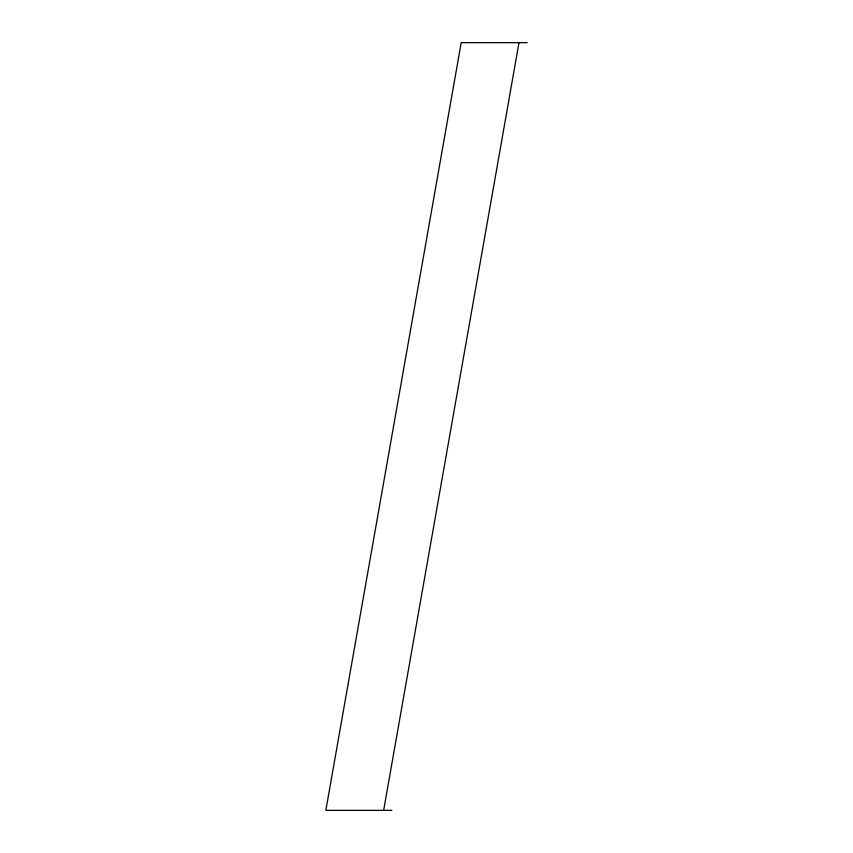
<?xml version="1.0" encoding="UTF-8"?>
<svg xmlns="http://www.w3.org/2000/svg" width="853" height="853" viewBox="0 0 853 853"><rect width="100%" height="100%" fill="white"/><g stroke="black" fill="none" stroke-linecap="round" stroke-linejoin="round"><path stroke-width="1.28" d="M383.637 810.35L518.997 42.65M527.165 42.65L461.206 42.65L325.835 810.35L391.794 810.35"/></g></svg>
